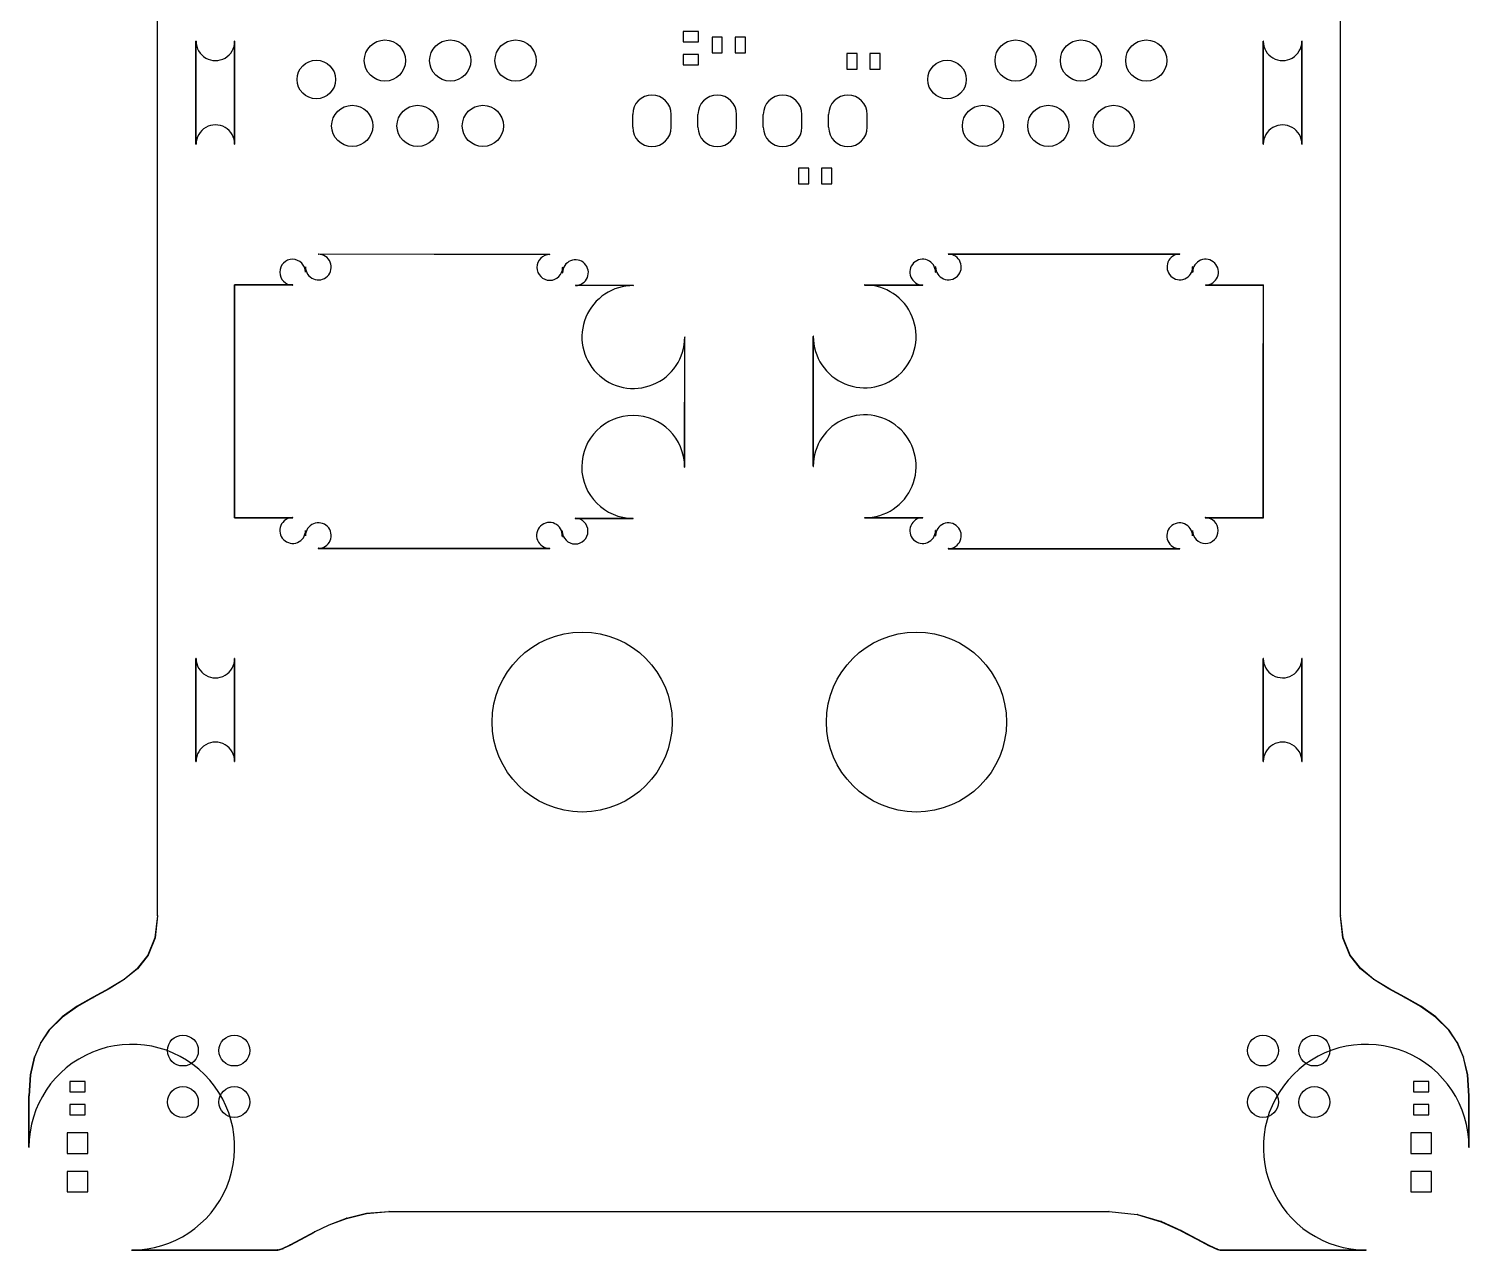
# Model space of a CAD drawing. Extents: x 69.6 to 139.6, y -158 to -61.
# Drawn here: x 76.6 to 132.6, y -158 to -110.5 of the extents above; entities that cross this region are included whole.
import ezdxf

# ---------------------------------------------------------------- set-up
doc = ezdxf.new("R2010")
doc.units = 0
doc.header["$MEASUREMENT"] = 0
doc.layers.add('BLACK', color=250, linetype='CONTINUOUS')

msp = doc.modelspace()

# ---------------------------------------------------------------- linework, layer by layer
at = {"layer": 'BLACK'}
for p, q in [((81.5833, -145.032), (81.5833, -105.032)), ((81.5933, -145.032), (81.5933, -105.032)), ((127.583, -145.032), (127.583, -105.032)), ((127.593, -145.032), (127.593, -105.032)), ((102.625, -110.651), (102.025, -110.651)), ((102.025, -110.651), (102.025, -111.05)), ((102.625, -111.05), (102.625, -110.651)), ((103.55, -110.875), (103.151, -110.875)), ((103.151, -110.875), (103.151, -111.475)), ((103.55, -111.475), (103.55, -110.875)), ((104.449, -110.875), (104.05, -110.875)), ((104.05, -110.875), (104.05, -111.475)), ((104.449, -111.475), (104.449, -110.875)), ((83.0833, -115.032), (83.0833, -111.032)), ((83.0933, -115.032), (83.0933, -111.032)), ((84.5833, -115.032), (84.5833, -111.032)), ((84.5933, -115.032), (84.5933, -111.032)), ((102.025, -111.05), (102.625, -111.05)), ((124.583, -115.032), (124.583, -111.032)), ((124.593, -115.032), (124.593, -111.032)), ((126.083, -115.032), (126.083, -111.032)), ((126.093, -115.032), (126.093, -111.032)), ((102.625, -111.55), (102.025, -111.55)), ((102.025, -111.55), (102.025, -111.949)), ((102.025, -111.949), (102.625, -111.949)), ((102.625, -111.949), (102.625, -111.55)), ((103.151, -111.475), (103.55, -111.475)), ((104.05, -111.475), (104.449, -111.475)), ((108.79, -111.51), (108.391, -111.51)), ((108.391, -111.51), (108.391, -112.11)), ((108.79, -112.11), (108.79, -111.51)), ((109.689, -111.51), (109.29, -111.51)), ((109.29, -111.51), (109.29, -112.11)), ((109.689, -112.11), (109.689, -111.51)), ((108.391, -112.11), (108.79, -112.11)), ((109.29, -112.11), (109.689, -112.11)), ((100.065, -114.375), (100.065, -113.875)), ((101.565, -114.375), (101.565, -113.875)), ((102.605, -114.375), (102.605, -113.875)), ((104.105, -114.375), (104.105, -113.875)), ((105.145, -114.375), (105.145, -113.875)), ((106.645, -114.375), (106.645, -113.875)), ((107.685, -114.375), (107.685, -113.875)), ((109.185, -114.375), (109.185, -113.875)), ((106.91, -115.97), (106.511, -115.97)), ((106.511, -115.97), (106.511, -116.57)), ((106.91, -116.57), (106.91, -115.97)), ((107.809, -115.97), (107.41, -115.97)), ((107.41, -115.97), (107.41, -116.57)), ((107.809, -116.57), (107.809, -115.97)), ((106.511, -116.57), (106.91, -116.57)), ((107.41, -116.57), (107.809, -116.57)), ((87.3375, -119.81), (87.3375, -120.01)), ((87.3475, -119.81), (87.3475, -120.01)), ((96.8434, -119.32), (87.8434, -119.305)), ((96.8434, -119.33), (87.8434, -119.315)), ((97.3373, -120.025), (97.3377, -119.825)), ((97.3473, -120.025), (97.3477, -119.825)), ((111.837, -120.006), (111.837, -119.806)), ((111.847, -120.006), (111.847, -119.806)), ((112.342, -119.301), (121.342, -119.301)), ((112.342, -119.311), (121.342, -119.311)), ((121.837, -120.006), (121.837, -119.806)), ((121.847, -120.006), (121.847, -119.806)), ((84.5833, -129.558), (84.5833, -120.506)), ((86.8416, -120.515), (84.5882, -120.511)), ((86.8416, -120.505), (84.5883, -120.501)), ((84.5933, -129.558), (84.5933, -120.506)), ((100.095, -120.524), (97.8416, -120.52)), ((100.095, -120.534), (97.8416, -120.53)), ((109.088, -120.501), (111.342, -120.501)), ((109.088, -120.511), (111.342, -120.511)), ((122.342, -120.501), (124.595, -120.501)), ((122.342, -120.511), (124.595, -120.511)), ((124.583, -125.032), (124.591, -120.506)), ((124.593, -125.032), (124.601, -120.506)), ((102.079, -127.584), (102.088, -122.532)), ((102.089, -127.584), (102.098, -122.532)), ((107.083, -127.558), (107.083, -122.506)), ((107.093, -127.558), (107.093, -122.506)), ((124.583, -129.558), (124.583, -125.032)), ((124.593, -129.558), (124.593, -125.032)), ((84.5883, -129.551), (86.8416, -129.551)), ((84.5883, -129.561), (86.8416, -129.561)), ((97.8282, -129.574), (100.082, -129.574)), ((97.8282, -129.584), (100.082, -129.584)), ((109.088, -129.553), (111.342, -129.553)), ((109.088, -129.563), (111.342, -129.563)), ((122.335, -129.551), (124.588, -129.551)), ((122.335, -129.561), (124.588, -129.561)), ((87.3373, -130.054), (87.3377, -130.254)), ((87.3473, -130.054), (87.3477, -130.254)), ((97.3221, -130.277), (97.3225, -130.077)), ((97.3321, -130.277), (97.3325, -130.077)), ((111.837, -130.258), (111.837, -130.058)), ((111.847, -130.258), (111.847, -130.058)), ((121.829, -130.254), (121.829, -130.054)), ((121.839, -130.254), (121.839, -130.054)), ((87.8434, -130.741), (96.8434, -130.741)), ((87.8434, -130.751), (96.8434, -130.751)), ((112.342, -130.753), (121.342, -130.753)), ((112.342, -130.763), (121.342, -130.763)), ((83.0833, -139.032), (83.0833, -135.032)), ((83.0933, -139.032), (83.0933, -135.032)), ((84.5833, -139.032), (84.5833, -135.032)), ((84.5933, -139.032), (84.5933, -135.032)), ((124.583, -139.032), (124.583, -135.032)), ((124.593, -139.032), (124.593, -135.032)), ((126.083, -139.032), (126.083, -135.032)), ((126.093, -139.032), (126.093, -135.032)), ((81.5831, -145.031), (81.4851, -145.892)), ((81.593, -145.033), (81.495, -145.893)), ((127.681, -145.893), (127.583, -145.033)), ((127.691, -145.892), (127.593, -145.031)), ((81.4852, -145.89), (81.2133, -146.563)), ((81.4945, -145.894), (81.2226, -146.567)), ((127.954, -146.567), (127.682, -145.894)), ((127.963, -146.563), (127.691, -145.89)), ((81.2137, -146.562), (80.8033, -147.089)), ((81.2216, -146.568), (80.8112, -147.095)), ((128.365, -147.095), (127.955, -146.568)), ((128.373, -147.089), (127.963, -146.562)), ((80.8035, -147.088), (80.2891, -147.51)), ((80.8098, -147.095), (80.2955, -147.518)), ((128.881, -147.518), (128.367, -147.095)), ((128.887, -147.51), (128.373, -147.088)), ((80.2892, -147.509), (79.705, -147.867)), ((80.2944, -147.518), (79.7102, -147.876)), ((129.466, -147.876), (128.882, -147.518)), ((129.472, -147.867), (128.887, -147.509)), ((79.0857, -148.201), (78.4667, -148.554)), ((79.0906, -148.21), (78.4716, -148.563)), ((79.705, -147.867), (79.0859, -148.202)), ((79.7098, -147.876), (79.0907, -148.21)), ((130.086, -148.21), (129.467, -147.876)), ((130.091, -148.202), (129.471, -147.867)), ((130.705, -148.563), (130.086, -148.21)), ((130.71, -148.554), (130.091, -148.201)), ((77.8808, -148.967), (77.3662, -149.48)), ((77.8878, -148.974), (77.3733, -149.487)), ((78.4661, -148.554), (77.8818, -148.967)), ((78.4718, -148.563), (77.8875, -148.975)), ((131.289, -148.975), (130.705, -148.563)), ((131.295, -148.967), (130.71, -148.554)), ((131.803, -149.487), (131.289, -148.974)), ((131.81, -149.48), (131.296, -148.967)), ((77.3651, -149.48), (77.0458, -149.955)), ((77.3734, -149.485), (77.0541, -149.96)), ((132.122, -149.96), (131.803, -149.485)), ((132.131, -149.955), (131.811, -149.48)), ((77.0449, -149.955), (76.7987, -150.527)), ((77.0541, -149.959), (76.8079, -150.531)), ((132.369, -150.531), (132.122, -149.959)), ((132.378, -150.527), (132.132, -149.955)), ((76.798, -150.528), (76.6397, -151.214)), ((76.8078, -150.53), (76.6495, -151.216)), ((132.527, -151.216), (132.369, -150.53)), ((132.537, -151.214), (132.378, -150.528)), ((76.6392, -151.214), (76.5835, -152.032)), ((76.6492, -151.215), (76.5935, -152.032)), ((132.583, -152.032), (132.527, -151.215)), ((132.593, -152.032), (132.537, -151.214)), ((78.7747, -151.476), (78.1753, -151.476)), ((78.1753, -151.476), (78.1753, -151.875)), ((78.7747, -151.875), (78.7747, -151.476)), ((131.025, -151.476), (130.425, -151.476)), ((130.425, -151.476), (130.425, -151.875)), ((131.025, -151.875), (131.025, -151.476)), ((76.5833, -154.032), (76.5833, -152.032)), ((76.5933, -154.032), (76.5933, -152.032)), ((78.1753, -151.875), (78.7747, -151.875)), ((130.425, -151.875), (131.025, -151.875)), ((132.583, -154.032), (132.583, -152.032)), ((132.593, -154.032), (132.593, -152.032)), ((78.7747, -152.375), (78.1753, -152.375)), ((78.1753, -152.375), (78.1753, -152.774)), ((78.1753, -152.774), (78.7747, -152.774)), ((78.7747, -152.774), (78.7747, -152.375)), ((131.025, -152.375), (130.425, -152.375)), ((130.425, -152.375), (130.425, -152.774)), ((130.425, -152.774), (131.025, -152.774)), ((131.025, -152.774), (131.025, -152.375)), ((78.8738, -153.477), (78.0762, -153.477)), ((78.0762, -153.477), (78.0762, -154.274)), ((78.8738, -154.274), (78.8738, -153.477)), ((131.124, -153.477), (130.326, -153.477)), ((130.326, -153.477), (130.326, -154.274)), ((131.124, -154.274), (131.124, -153.477)), ((78.0762, -154.274), (78.8738, -154.274)), ((130.326, -154.274), (131.124, -154.274)), ((78.8738, -154.976), (78.0762, -154.976)), ((78.0762, -154.976), (78.0762, -155.773)), ((78.8738, -155.773), (78.8738, -154.976)), ((131.124, -154.976), (130.326, -154.976)), ((130.326, -154.976), (130.326, -155.773)), ((131.124, -155.773), (131.124, -154.976)), ((78.0762, -155.773), (78.8738, -155.773)), ((130.326, -155.773), (131.124, -155.773)), ((88.2603, -157.045), (88.9308, -156.792)), ((88.2638, -157.055), (88.9343, -156.801)), ((88.9311, -156.791), (89.7138, -156.601)), ((88.9334, -156.801), (89.7162, -156.611)), ((89.7144, -156.601), (90.5879, -156.527)), ((89.7153, -156.611), (90.5887, -156.537)), ((90.5883, -156.527), (118.588, -156.527)), ((90.5883, -156.537), (118.588, -156.537)), ((118.588, -156.537), (119.687, -156.653)), ((118.589, -156.527), (119.688, -156.643)), ((119.686, -156.654), (120.621, -156.934)), ((119.689, -156.644), (120.624, -156.925)), ((87.1592, -157.606), (87.6891, -157.321)), ((87.164, -157.615), (87.6938, -157.33)), ((87.6889, -157.32), (88.2603, -157.046)), ((87.6932, -157.329), (88.2646, -157.055)), ((120.62, -156.935), (121.387, -157.279)), ((120.624, -156.926), (121.391, -157.27)), ((121.386, -157.28), (122, -157.608)), ((121.391, -157.271), (122.005, -157.599)), ((86.4804, -157.955), (86.7415, -157.832)), ((86.4847, -157.964), (86.7458, -157.841)), ((86.7411, -157.831), (87.1596, -157.607)), ((86.7458, -157.84), (87.1643, -157.616)), ((122, -157.609), (122.488, -157.87)), ((122.005, -157.6), (122.493, -157.861)), ((122.489, -157.87), (122.802, -158.007)), ((122.493, -157.861), (122.806, -157.998)), ((80.5883, -158.027), (86.2615, -158.027)), ((80.5883, -158.037), (86.2615, -158.037)), ((86.2604, -158.027), (86.3179, -158.014)), ((86.2625, -158.037), (86.3201, -158.024)), ((86.3173, -158.014), (86.481, -157.955)), ((86.3207, -158.024), (86.4844, -157.965)), ((122.802, -158.007), (122.914, -158.037)), ((122.805, -157.998), (122.916, -158.027)), ((122.915, -158.027), (128.588, -158.027)), ((122.915, -158.037), (128.588, -158.037))]:
    msp.add_line(p, q, dxfattribs=at)
for centre, radius in [((90.43, -111.78), 0.8), ((92.97, -111.78), 0.8), ((95.51, -111.78), 0.8), ((114.955, -111.78), 0.8), ((117.495, -111.78), 0.8), ((120.035, -111.78), 0.8), ((87.763, -112.517), 0.75), ((112.288, -112.517), 0.75), ((89.16, -114.32), 0.8), ((91.7, -114.32), 0.8), ((94.24, -114.32), 0.8), ((113.685, -114.32), 0.8), ((116.225, -114.32), 0.8), ((118.765, -114.32), 0.8), ((98.1, -137.5), 3.5), ((111.1, -137.5), 3.5), ((82.575, -150.275), 0.6), ((84.575, -150.275), 0.6), ((124.575, -150.275), 0.6), ((126.575, -150.275), 0.6), ((82.575, -152.275), 0.6), ((84.575, -152.275), 0.6), ((124.575, -152.275), 0.6), ((126.575, -152.275), 0.6)]:
    msp.add_circle(centre, radius, dxfattribs=at)
for centre, radius, start, end in [((83.0883, -111.032), 0.005, 360, 540), ((83.8383, -111.033), 0.75, 179.9, 0), ((84.5883, -111.032), 0.005, 360, 540), ((124.588, -111.032), 0.005, 360, 540), ((125.338, -111.032), 0.75, 179.9, 0), ((126.088, -111.032), 0.005, 360, 540), ((100.815, -113.875), 0.75, 360, 540), ((103.355, -113.875), 0.75, 360, 540), ((105.895, -113.875), 0.75, 360, 540), ((108.435, -113.875), 0.75, 360, 540), ((83.8383, -115.031), 0.75, -0.1, -180), ((100.815, -114.375), 0.75, 180, 360), ((103.355, -114.375), 0.75, 180, 360), ((105.895, -114.375), 0.75, 180, 360), ((108.435, -114.375), 0.75, 180, 360), ((125.338, -115.032), 0.75, 359.9, 180), ((83.0883, -115.032), 0.005, 180, 360), ((84.5883, -115.032), 0.005, 180, 360), ((124.588, -115.032), 0.005, 180, 360), ((126.088, -115.032), 0.005, 180, 360), ((86.8424, -120.009), 0.5, -0.1, -90.1), ((87.3425, -119.81), 0.005, 0, 180), ((87.8427, -119.811), 0.5001, 179.8, 89.9), ((87.8434, -119.31), 0.005, 449.9, 629.9), ((96.8426, -119.824), 0.5, 89.9, -0.1), ((96.8434, -119.325), 0.005, 269.9, 449.9), ((97.3427, -119.825), 0.005, 359.9, 539.9), ((97.8424, -120.026), 0.5001, 269.8, 179.9), ((111.342, -120.006), 0.5001, -0.1, -90), ((111.842, -119.806), 0.005, 360, 540), ((112.342, -119.806), 0.5001, 179.9, 90), ((112.342, -119.306), 0.005, 90, 270), ((121.342, -119.806), 0.5, 89.9, 0), ((121.342, -119.306), 0.005, 270, 450), ((121.842, -119.806), 0.005, 360, 540), ((122.342, -120.006), 0.5001, -90.1, -180), ((87.3425, -120.01), 0.005, 180, 360), ((97.3423, -120.025), 0.005, 179.9, 359.9), ((111.842, -120.006), 0.005, 180, 360), ((121.842, -120.006), 0.005, 180, 360), ((84.5883, -120.506), 0.005, 360, 540), ((84.5883, -120.506), 0.005, 449.9, 629.9), ((86.8416, -120.51), 0.005, 269.9, 449.9), ((97.8416, -120.525), 0.005, 449.9, 629.9), ((100.092, -122.529), 2, 89.8, -0.1), ((100.095, -120.529), 0.005, 269.9, 449.9), ((109.088, -122.506), 2, 179.9, 90), ((109.088, -120.506), 0.005, 90, 270), ((111.342, -120.506), 0.005, 270, 450), ((122.342, -120.506), 0.005, 90, 270), ((124.596, -120.506), 0.005, 359.9, 539.9), ((124.595, -120.506), 0.005, 270, 450), ((102.093, -122.532), 0.005, 359.9, 539.9), ((107.088, -122.506), 0.005, 360, 540), ((124.588, -125.032), 0.005, 360, 540), ((124.588, -125.032), 0.005, 179.9, 359.9), ((100.084, -127.581), 2, -0.1, -90.1), ((109.088, -127.558), 2, 269.9, 180), ((102.084, -127.584), 0.005, 179.9, 359.9), ((107.088, -127.558), 0.005, 180, 360), ((84.5883, -129.556), 0.005, 90, 270), ((84.5883, -129.558), 0.005, 180, 360), ((86.8424, -130.055), 0.5, 90, 0.1), ((86.8416, -129.556), 0.005, 270, 450), ((87.8427, -130.253), 0.5001, -90, -179.9), ((96.8284, -130.24), 0.5001, -4.3, -88.3), ((97.8274, -130.078), 0.5, 179.9, 89.9), ((97.8282, -129.579), 0.005, 90, 270), ((100.082, -129.579), 0.005, 270, 450), ((109.088, -129.558), 0.005, 90, 270), ((111.342, -130.058), 0.5, 89.9, 0), ((111.342, -129.558), 0.005, 270, 450), ((112.342, -130.258), 0.5001, -90.1, -180), ((121.334, -130.258), 0.5001, 0.4, -89.1), ((122.334, -130.055), 0.5, 179.9, 89.9), ((122.335, -129.556), 0.005, 90, 270), ((124.588, -129.558), 0.005, 180, 360), ((124.588, -129.556), 0.005, 270, 450), ((87.3423, -130.054), 0.005, 0.1, 180.1), ((87.3427, -130.254), 0.005, 180.1, 360.1), ((97.3271, -130.277), 0.005, 179.9, 359.9), ((97.3275, -130.077), 0.005, 359.9, 539.9), ((111.842, -130.058), 0.005, 360, 540), ((111.842, -130.258), 0.005, 180, 360), ((121.834, -130.054), 0.005, 359.9, 539.9), ((121.834, -130.254), 0.005, 179.9, 359.9), ((87.8434, -130.746), 0.005, 90, 270), ((96.8434, -130.746), 0.005, 270, 450), ((112.342, -130.758), 0.005, 90, 270), ((121.342, -130.758), 0.005, 270, 450), ((83.0883, -135.032), 0.005, 360, 540), ((83.8383, -135.033), 0.75, 179.9, 0), ((84.5883, -135.032), 0.005, 360, 540), ((124.588, -135.032), 0.005, 360, 540), ((125.338, -135.032), 0.75, 179.9, 0), ((126.088, -135.032), 0.005, 360, 540), ((83.8383, -139.031), 0.75, -0.1, -180), ((125.338, -139.032), 0.75, 359.9, 180), ((83.0883, -139.032), 0.005, 180, 360), ((84.5883, -139.032), 0.005, 180, 360), ((124.588, -139.032), 0.005, 180, 360), ((126.088, -139.032), 0.005, 180, 360), ((81.5881, -145.032), 0.005, -6.5, 173.5), ((81.5883, -145.032), 0.005, 180, 360), ((127.588, -145.032), 0.005, 366.5, 546.5), ((127.588, -145.032), 0.005, 180, 360), ((81.4901, -145.892), 0.005, 173.5, 353.5), ((81.4898, -145.892), 0.005, -22, 158), ((127.686, -145.892), 0.005, 186.5, 366.5), ((127.687, -145.892), 0.005, 382, 562), ((81.2179, -146.565), 0.005, 158, 338), ((81.2176, -146.565), 0.005, -37.9, 142.1), ((127.959, -146.565), 0.005, 397.9, 577.9), ((127.959, -146.565), 0.005, 202, 382), ((80.8073, -147.092), 0.005, 142.1, 322.1), ((80.8067, -147.092), 0.005, -50.6, 129.4), ((128.37, -147.092), 0.005, 410.6, 590.6), ((128.369, -147.092), 0.005, 217.9, 397.9), ((80.2923, -147.514), 0.005, 129.4, 309.4), ((80.2918, -147.513), 0.005, -58.5, 121.5), ((128.885, -147.513), 0.005, 418.5, 598.5), ((128.884, -147.514), 0.005, 230.6, 410.6), ((79.0883, -148.206), 0.005, 118.4, 298.4), ((79.0882, -148.206), 0.005, -60.3, 119.7), ((79.7076, -147.871), 0.005, 121.5, 301.5), ((79.7074, -147.871), 0.005, -61.6, 118.4), ((129.469, -147.871), 0.005, 421.6, 601.6), ((129.469, -147.871), 0.005, 238.5, 418.5), ((130.088, -148.206), 0.005, 420.3, 600.3), ((130.088, -148.206), 0.005, 241.6, 421.6), ((77.8846, -148.971), 0.005, 125.2, 305.2), ((77.8843, -148.97), 0.005, -45.1, 134.9), ((78.4691, -148.559), 0.005, 119.7, 299.7), ((78.469, -148.559), 0.005, -54.8, 125.2), ((130.708, -148.559), 0.005, 414.8, 594.8), ((130.707, -148.559), 0.005, 240.3, 420.3), ((131.292, -148.97), 0.005, 405.1, 585.1), ((131.292, -148.971), 0.005, 234.8, 414.8), ((77.3698, -149.483), 0.005, 134.9, 314.9), ((77.3692, -149.483), 0.005, -33.9, 146.1), ((131.807, -149.483), 0.005, 393.9, 573.9), ((131.807, -149.483), 0.005, 225.1, 405.1), ((80.5883, -154.032), 4, 269.9, 180), ((77.0495, -149.957), 0.005, -23.3, 156.7), ((77.05, -149.958), 0.005, 146.1, 326.1), ((128.588, -154.032), 4, -0.1, -90), ((132.127, -149.957), 0.005, 383.3, 563.3), ((132.127, -149.958), 0.005, 213.9, 393.9), ((76.8029, -150.529), 0.005, -13, 167), ((76.8033, -150.529), 0.005, 156.7, 336.7), ((132.373, -150.529), 0.005, 203.3, 383.3), ((132.374, -150.529), 0.005, 373, 553), ((76.6442, -151.215), 0.005, -3.9, 176.1), ((76.6446, -151.215), 0.005, 167, 347), ((132.532, -151.215), 0.005, 363.9, 543.9), ((132.532, -151.215), 0.005, 193, 373), ((76.5883, -152.032), 0.005, 360, 540), ((76.5885, -152.032), 0.005, 176.1, 356.1), ((132.588, -152.032), 0.005, 360, 540), ((132.588, -152.032), 0.005, 183.9, 363.9), ((76.5883, -154.032), 0.005, 180, 360), ((132.588, -154.032), 0.005, 180, 360), ((88.9322, -156.796), 0.005, 103.6, 283.6), ((88.9325, -156.797), 0.005, 290.7, 470.7), ((89.7149, -156.606), 0.005, 94.8, 274.8), ((89.715, -156.606), 0.005, 283.6, 463.6), ((90.5883, -156.532), 0.005, 90, 270), ((90.5883, -156.532), 0.005, 274.8, 454.8), ((118.588, -156.532), 0.005, 84, 264), ((118.588, -156.532), 0.005, 270, 450), ((119.687, -156.649), 0.005, 73.3, 253.3), ((119.688, -156.648), 0.005, 264, 444), ((87.691, -157.325), 0.005, 115.6, 295.6), ((87.6914, -157.325), 0.005, 298.3, 478.3), ((88.2621, -157.05), 0.005, 110.7, 290.7), ((88.2624, -157.051), 0.005, 295.6, 475.6), ((120.622, -156.93), 0.005, 65.8, 245.8), ((120.623, -156.929), 0.005, 253.3, 433.3), ((121.388, -157.276), 0.005, 61.9, 241.9), ((121.389, -157.275), 0.005, 245.8, 425.8), ((86.7434, -157.836), 0.005, 118.2, 298.2), ((86.7437, -157.836), 0.005, 295.3, 475.3), ((87.1616, -157.611), 0.005, 118.3, 298.3), ((87.1619, -157.611), 0.005, 298.2, 478.2), ((122.002, -157.604), 0.005, 61.9, 241.9), ((122.003, -157.604), 0.005, 241.9, 421.9), ((122.491, -157.865), 0.005, 66.4, 246.4), ((122.491, -157.865), 0.005, 241.9, 421.9), ((80.5883, -158.032), 0.005, 90, 270), ((86.2615, -158.032), 0.005, 102.5, 282.5), ((86.2615, -158.032), 0.005, 270, 450), ((86.319, -158.019), 0.005, 109.9, 289.9), ((86.319, -158.019), 0.005, 282.5, 462.5), ((86.4825, -157.96), 0.005, 115.3, 295.3), ((86.4827, -157.96), 0.005, 289.9, 469.9), ((122.804, -158.002), 0.005, 75.1, 255.1), ((122.804, -158.002), 0.005, 246.4, 426.4), ((122.915, -158.032), 0.005, 90, 270), ((122.915, -158.032), 0.005, 255.1, 435.1), ((128.588, -158.032), 0.005, 270, 450)]:
    msp.add_arc(centre, radius, start, end, dxfattribs=at)

doc.saveas('drawing.dxf')
